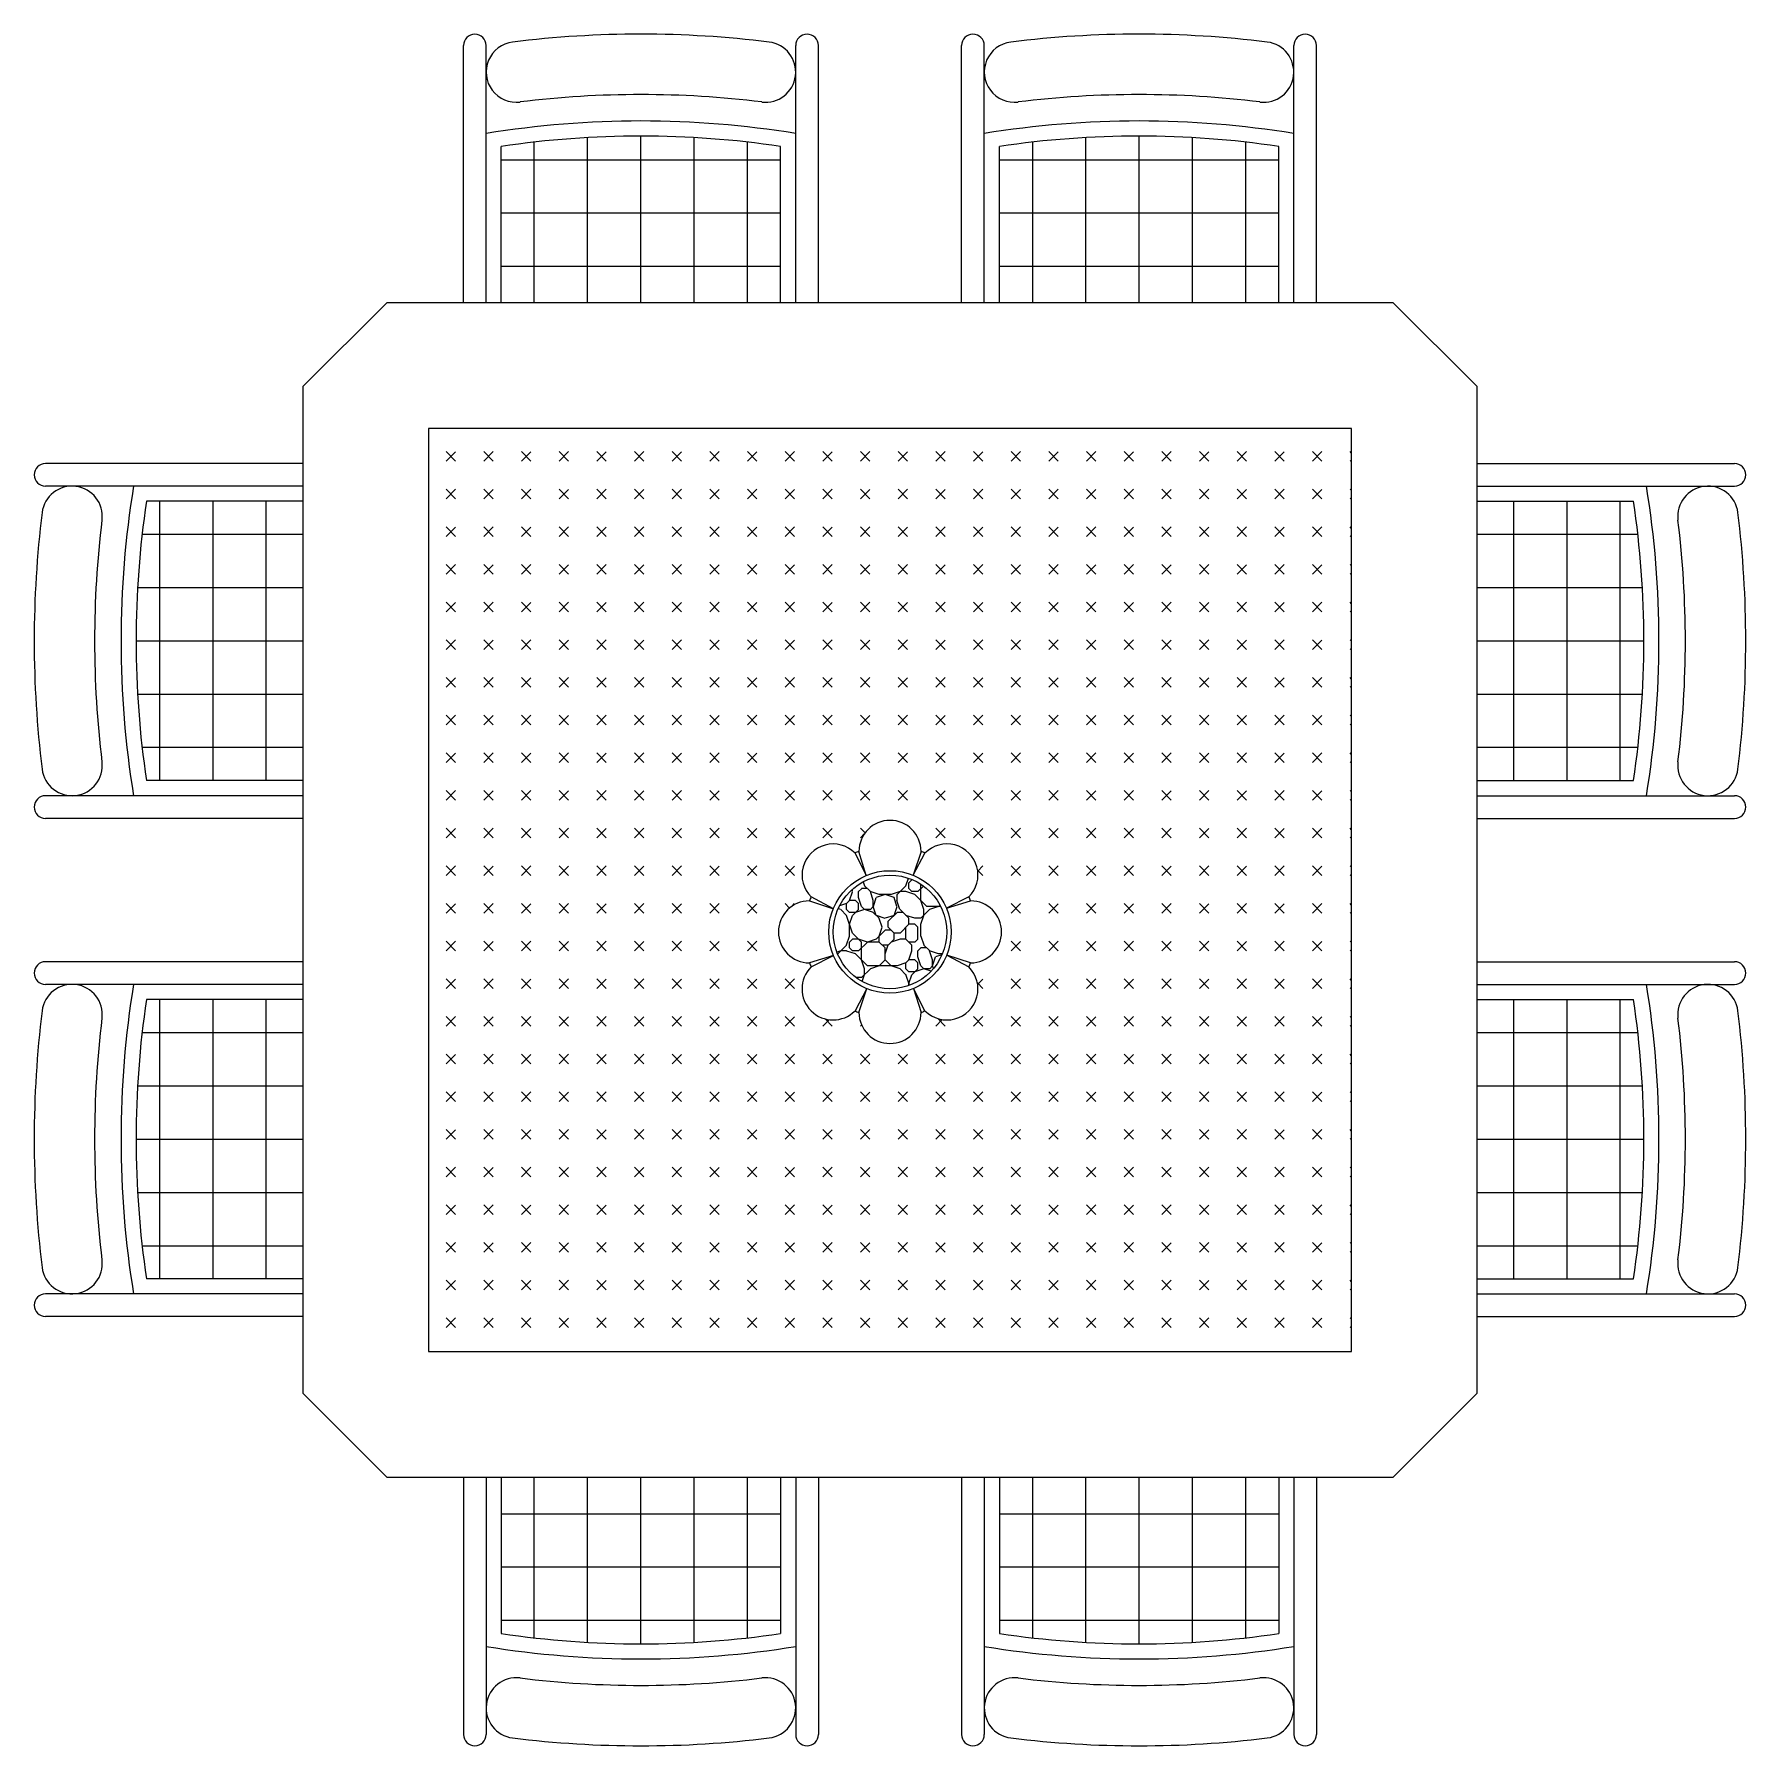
# Model space of a CAD drawing. Header units: millimetres. Extents: x -973.14 to -971.1, y 2602.7 to 2604.74.
import ezdxf

# ---------------------------------------------------------------- set-up
doc = ezdxf.new("R2010")
doc.units = ezdxf.units.MM
doc.header["$LTSCALE"] = 10
doc.layers.add('Móveis_mesas', color=2, linetype='Continuous')

msp = doc.modelspace()

# ---------------------------------------------------------------- hatches: boundary and pattern name
at = {"layer": 'Móveis_mesas'}
h = msp.add_hatch(dxfattribs=at)
h.set_pattern_fill('ANSI37', color=1, scale=0.02, angle=45, style=0)
h.set_pattern_definition([(90, (118.827936, -1.070385), (-0.0635, 7e-18), []), (180, (118.827936, -1.070385), (-7e-18, -0.0635), [])])
h.paths.add_polyline_path([(-972.2529, 2604.6044, 0.074073), (-972.5859, 2604.6044), (-972.5859, 2604.4181), (-972.2529, 2604.4181)])
h = msp.add_hatch(dxfattribs=at)
h.set_pattern_fill('ANSI37', color=1, scale=0.02, angle=45, style=0)
h.set_pattern_definition([(90, (-2063.07289, -1.070385), (0.0635, 7e-18), []), (7e-15, (-2063.07289, -1.070385), (7e-18, -0.0635), [])])
h.paths.add_polyline_path([(-971.9921, 2604.6044, -0.074073), (-971.6591, 2604.6044), (-971.6591, 2604.4181), (-971.9921, 2604.4181)])
h = msp.add_hatch(dxfattribs=at)
h.set_pattern_fill('CROSS,_O', color=1, scale=0.005, angle=45)
h.set_pattern_definition([(45, (0, 0), (3e-18, 0.0449012806), [0.015875, -0.047625]), (135, (0.011225, -9e-19), (-0.0449012806, 3e-18), [0.015875, -0.047625])])
h.paths.add_polyline_path([(-972.6725, 2604.2681), (-972.6725, 2603.1681), (-971.5725, 2603.1681), (-971.5725, 2604.2681)])
h.paths.add_polyline_path([(-972.0284, 2603.7098, -0.01247), (-972.0265, 2603.7051, -1), (-972.0265, 2603.6311, -0.01247), (-972.0284, 2603.6263, -1), (-972.0808, 2603.574, -0.01247), (-972.0855, 2603.5721, -1), (-972.1595, 2603.5721, -0.01247), (-972.1642, 2603.574, -1), (-972.2165, 2603.6263, -0.01247), (-972.2185, 2603.6311, -1), (-972.2185, 2603.7051, -0.01247), (-972.2165, 2603.7098, -1), (-972.1642, 2603.7621, -0.01247), (-972.1595, 2603.7641, -1), (-972.0855, 2603.7641, -0.01247), (-972.0808, 2603.7621, -1)], flags=16)
h.paths.add_polyline_path([(-972.0495, 2603.6681, -1), (-972.1955, 2603.6681, -1)], flags=0)
h.paths.add_polyline_path([(-972.0548, 2603.6681, -1), (-972.1902, 2603.6681, -1)], flags=0)
h = msp.add_hatch(dxfattribs=at)
h.set_pattern_fill('ANSI37', color=1, scale=0.02, angle=135, style=0)
h.set_pattern_definition([(180, (1632.66598, 1512.767656), (-3e-18, 0.0635), []), (90, (1632.66598, 1512.767656), (0.0635, 3e-18), [])])
h.paths.add_polyline_path([(-973.0088, 2603.8485, -0.074073), (-973.0088, 2604.1815), (-972.8225, 2604.1815), (-972.8225, 2603.8485)])
h = msp.add_hatch(dxfattribs=at)
h.set_pattern_fill('ANSI37', color=1, scale=0.02, angle=315, style=0)
h.set_pattern_definition([(360, (-3576.91093, 1512.767656), (4e-14, 0.0635), []), (90, (-3576.91093, 1512.767656), (-0.0635, 4e-14), [])])
h.paths.add_polyline_path([(-971.2361, 2603.8485, 0.074073), (-971.2361, 2604.1815), (-971.4225, 2604.1815), (-971.4225, 2603.8485)])
h = msp.add_hatch(dxfattribs=at)
h.set_pattern_fill('PEDRA6,_O', color=1, scale=0.1, angle=45, pattern_type=2)
h.set_pattern_definition([(45, (119.17435, -1.42089), (-0.070710678, 0.070710678), [0.005, -0.015, 0.005, -0.075]), (45, (119.18496, -1.39614), (-0.070710678, 0.070710678), [0.005, -0.095]), (45, (119.14254, -1.42442), (-0.070710678, 0.070710678), [0.01, -0.09]), (45, (119.12132, -1.43857), (-0.070710678, 0.070710678), [0.015, -0.085]), (45, (119.15314, -1.39967), (-0.070710678, 0.070710678), [0.01, -0.01, 0.015, -0.065]), (45, (119.139, -1.3926), (-0.070710678, 0.070710678), [0.015, -0.085]), (45, (119.11779, -1.40675), (-0.070710678, 0.070710678), [0.015, -0.035, 0.015, -0.035]), (45, (119.09304, -1.41028), (-0.070710678, 0.070710678), [0.015, -0.005, 0.005, -0.075]), (45, (119.13193, -1.35725), (-0.070710678, 0.070710678), [0.005, -0.095]), (45, (119.11072, -1.36432), (-0.070710678, 0.070710678), [0.01, -0.09]), (135, (119.06122, -1.40675), (-0.070710678, -0.070710678), [0.01, -0.09]), (135, (119.11779, -1.44917), (-0.070710678, -0.070710678), [0.005, -0.01, 0.015, -0.07]), (135, (119.12839, -1.42442), (-0.070710678, -0.070710678), [0.02, -0.005, 0.005, -0.07]), (135, (119.12132, -1.39614), (-0.070710678, -0.070710678), [0.015, -0.085]), (135, (119.15668, -1.42442), (-0.070710678, -0.070710678), [0.01, -0.09]), (135, (119.10364, -1.36432), (-0.070710678, -0.070710678), [0.01, -0.09]), (135, (119.14961, -1.40321), (-0.070710678, -0.070710678), [0.01, -0.05, 0.005, -0.035]), (135, (119.12486, -1.35725), (-0.070710678, -0.070710678), [0.005, -0.005, 0.005, -0.085]), (135, (119.16021, -1.38553), (-0.070710678, -0.070710678), [0.01, -0.015, 0.01, -0.065]), (135, (119.18143, -1.39967), (-0.070710678, -0.070710678), [0.01, -0.09]), (90, (119.12132, -1.45978), (-0.0707106781, 0.0707106781), [0.0141421, -0.02828427, 0.0212132, -0.0777817862]), (90, (119.117786, -1.463314), (-0.0707106781, 0.0707106781), [0.0141421356, -0.1272792206]), (90, (119.149606, -1.41735), (-0.0707106781, 0.0707106781), [0.0141421356, -0.1272792206]), (90, (119.10718, -1.38907), (-0.0707106781, 0.0707106781), [0.0141421356, -0.1272792206]), (90, (119.174355, -1.3926), (-0.0707106781, 0.0707106781), [0.0141421356, -0.1272792206]), (90, (119.10718, -1.44564), (-0.0707106781, 0.0707106781), [0.0070710678, -0.1343502884]), (90, (119.09304, -1.41735), (-0.0707106781, 0.0707106781), [0.0070710678, -0.1343502884]), (90, (119.12486, -1.43503), (-0.0707106781, 0.0707106781), [0.0070710678, -0.1343502884]), (90, (119.10718, -1.40321), (-0.0707106781, 0.0707106781), [0.0070710678, -0.1343502884]), (90, (119.142535, -1.39614), (-0.0707106781, 0.0707106781), [0.0070710678, -0.1343502884]), (90, (119.103644, -1.35725), (-0.0707106781, 0.0707106781), [0.0070710678, -0.1343502884]), (90, (119.117786, -1.35725), (-0.0707106781, 0.0707106781), [0.0070710678, -0.1343502884]), (90, (119.16021, -1.3926), (-0.0707106781, 0.0707106781), [0.0070710678, -0.1343502884]), (90, (119.181426, -1.406746), (-0.0707106781, 0.0707106781), [0.0070710678, -0.1343502884]), (90, (119.15314, -1.37846), (-0.0707106781, 0.0707106781), [0.0070710678, -0.1343502884]), (90, (119.117786, -1.343106), (-0.0707106781, 0.0707106781), [0.0070710678, -0.1343502884]), (90, (119.135464, -1.35371), (-0.0707106781, 0.0707106781), [0.0070710678, -0.1343502884]), (180, (119.11425, -1.360784), (-0.0707106781, -0.0707106781), [0.0070710678, -0.1343502884]), (180, (119.11425, -1.34664), (-0.0707106781, -0.0707106781), [0.0070710678, -0.1343502884]), (180, (119.13193, -1.35725), (-0.0707106781, -0.0707106781), [0.0070710678, -0.1343502884]), (180, (119.12839, -1.3325), (-0.0707106781, -0.0707106781), [0.0070710678, -0.1343502884]), (180, (119.117786, -1.3926), (-0.0707106781, -0.0707106781), [0.0070710678, -0.1343502884]), (180, (119.117786, -1.406746), (-0.0707106781, -0.0707106781), [0.0070710678, -0.1343502884]), (180, (119.11425, -1.44564), (-0.0707106781, -0.0707106781), [0.0070710678, -0.1343502884]), (180, (119.12132, -1.438565), (-0.0707106781, -0.0707106781), [0.0070710678, -0.1343502884]), (180, (119.103644, -1.406746), (-0.0707106781, -0.0707106781), [0.0070710678, -0.1343502884]), (180, (119.10011, -1.431494), (-0.0707106781, -0.0707106781), [0.0070710678, -0.1343502884]), (180, (119.15314, -1.399675), (-0.0707106781, -0.0707106781), [0.0070710678, -0.1343502884]), (180, (119.15668, -1.382), (-0.0707106781, -0.0707106781), [0.0070710678, -0.1343502884]), (180, (119.174355, -1.3926), (-0.0707106781, -0.0707106781), [0.0070710678, -0.1343502884]), (180, (119.167284, -1.38553), (-0.0707106781, -0.0707106781), [0.0070710678, -0.1343502884]), (180, (119.18496, -1.39614), (-0.0707106781, -0.0707106781), [0.0070710678, -0.1343502884]), (180, (119.08597, -1.41028), (-0.0707106781, -0.0707106781), [0.0141421356, -0.1272792206]), (180, (119.142535, -1.39614), (-0.0707106781, -0.0707106781), [0.0141421356, -0.1272792206]), (180, (119.16375, -1.42442), (-0.0707106781, -0.0707106781), [0.035355339, -0.1060660172]), (71.5650512, (119.0895, -1.43503), (0.0707106781, 0.07071067815), [0.01118, -0.2124267978]), (71.5650512, (119.12132, -1.445636), (0.0707106781, 0.07071067815), [0.01118, -0.2124267978]), (71.5650512, (119.103644, -1.399675), (0.0707106781, 0.07071067815), [0.01118, -0.2124267978]), (71.5650512, (119.17789, -1.41735), (0.0707106781, 0.07071067815), [0.01118, -0.2124267978]), (71.5650512, (119.149606, -1.41028), (0.0707106781, 0.07071067815), [0.01118, -0.2124267978]), (71.5650512, (119.142535, -1.38907), (0.0707106781, 0.07071067815), [0.01118, -0.2124267978]), (71.5650512, (119.10718, -1.374926), (0.0707106781, 0.07071067815), [0.01118, -0.2124267978]), (71.5650512, (119.135464, -1.353713), (0.0707106781, 0.07071067815), [0.01118, -0.2124267978]), (108.4349488, (119.096573, -1.42796), (-0.0707106781, 0.07071067815), [0.01118, -0.2124267978]), (108.4349488, (119.093038, -1.424423), (-0.0707106781, 0.07071067815), [0.01118, -0.2124267978]), (108.4349488, (119.110715, -1.385532), (-0.0707106781, 0.07071067815), [0.02236, -0.2012467977]), (108.4349488, (119.139, -1.36432), (-0.0707106781, 0.07071067815), [0.01118, -0.2124267978]), (108.4349488, (119.14607, -1.37846), (-0.0707106781, 0.07071067815), [0.01118, -0.2124267978]), (108.4349488, (119.124857, -1.42796), (-0.0707106781, 0.07071067815), [0.01118, -0.2124267978]), (108.4349488, (119.12132, -1.353713), (-0.0707106781, 0.07071067815), [0.01118, -0.2124267978]), (108.4349488, (119.135464, -1.34664), (-0.0707106781, 0.07071067815), [0.01118, -0.2124267978]), (161.5650512, (119.071824, -1.41028), (-0.07071067815, 0.0707106781), [0.01118, -0.2124267978]), (161.5650512, (119.167284, -1.42796), (-0.07071067815, 0.0707106781), [0.01118, -0.2124267978]), (161.5650512, (119.0895, -1.413817), (-0.07071067815, 0.0707106781), [0.01118, -0.2124267978]), (161.5650512, (119.149606, -1.367855), (-0.07071067815, 0.0707106781), [0.01118, -0.2124267978]), (161.5650512, (119.128393, -1.39614), (-0.07071067815, 0.0707106781), [0.01118, -0.2124267978]), (161.5650512, (119.135464, -1.360784), (-0.07071067815, 0.0707106781), [0.01118, -0.2124267978]), (161.5650512, (119.11425, -1.41028), (-0.07071067815, 0.0707106781), [0.01118, -0.2124267978]), (161.5650512, (119.11425, -1.438565), (-0.07071067815, 0.0707106781), [0.01118, -0.2124267978]), (198.4349488, (119.078895, -1.41028), (-0.07071067815, -0.0707106781), [0.01118, -0.2124267978]), (198.4349488, (119.142535, -1.424423), (-0.07071067815, -0.0707106781), [0.01118, -0.2124267978]), (198.4349488, (119.096573, -1.406746), (-0.07071067815, -0.0707106781), [0.01118, -0.2124267978]), (198.4349488, (119.167284, -1.392603), (-0.07071067815, -0.0707106781), [0.01118, -0.2124267978]), (198.4349488, (119.174355, -1.420888), (-0.07071067815, -0.0707106781), [0.01118, -0.2124267978]), (198.4349488, (119.124857, -1.35725), (-0.07071067815, -0.0707106781), [0.01118, -0.2124267978]), (198.4349488, (119.139, -1.392603), (-0.07071067815, -0.0707106781), [0.01118, -0.2124267978]), (198.4349488, (119.078895, -1.41028), (-0.07071067815, -0.0707106781), [0.01118, -0.2124267978]), (198.4349488, (119.160213, -1.36432), (-0.07071067815, -0.0707106781), [0.01118, -0.2124267978]), (288.4349488, (119.12132, -1.45978), (0.0707106781, -0.07071067815), [0.01118, -0.2124267978])])
h.paths.add_polyline_path([(-972.0548, 2603.6681, 1), (-972.1902, 2603.6681, 1)])
h = msp.add_hatch(dxfattribs=at)
h.set_pattern_fill('ANSI37', color=1, scale=0.02, angle=135, style=0)
h.set_pattern_definition([(180, (1632.66598, 3694.66848), (-1e-17, -0.0635), []), (270, (1632.66598, 3694.66848), (0.0635, -1e-17), [])])
h.paths.add_polyline_path([(-973.0088, 2603.5876, 0.074073), (-973.0088, 2603.2546), (-972.8225, 2603.2546), (-972.8225, 2603.5876)])
h = msp.add_hatch(dxfattribs=at)
h.set_pattern_fill('ANSI37', color=1, scale=0.02, angle=315, style=0)
h.set_pattern_definition([(360, (-3576.91093, 3694.66848), (-4e-14, -0.0635), []), (270, (-3576.91093, 3694.66848), (-0.0635, 4e-14), [])])
h.paths.add_polyline_path([(-971.2361, 2603.5876, -0.074073), (-971.2361, 2603.2546), (-971.4225, 2603.2546), (-971.4225, 2603.5876)])
h = msp.add_hatch(dxfattribs=at)
h.set_pattern_fill('ANSI37', color=1, scale=0.02, angle=225, style=0)
h.set_pattern_definition([(270, (118.827936, 5208.506524), (-0.0635, 4e-14), []), (180, (118.827936, 5208.506524), (4e-14, 0.0635), [])])
h.paths.add_polyline_path([(-972.2529, 2602.8317, -0.074073), (-972.5859, 2602.8317), (-972.5859, 2603.0181), (-972.2529, 2603.0181)])
h = msp.add_hatch(dxfattribs=at)
h.set_pattern_fill('ANSI37', color=1, scale=0.02, angle=225, style=0)
h.set_pattern_definition([(270, (-2063.07289, 5208.506524), (0.0635, -4e-14), []), (360, (-2063.07289, 5208.506524), (4e-14, 0.0635), [])])
h.paths.add_polyline_path([(-971.9921, 2602.8317, 0.074073), (-971.6591, 2602.8317), (-971.6591, 2603.0181), (-971.9921, 2603.0181)])

# ---------------------------------------------------------------- linework, layer by layer
for p, q in [((-972.6309, 2604.4181), (-972.6309, 2604.7247)), ((-972.6039, 2604.4181), (-972.6039, 2604.7247)), ((-972.2349, 2604.4181), (-972.2349, 2604.7247)), ((-972.2079, 2604.4181), (-972.2079, 2604.7247)), ((-972.0371, 2604.4181), (-972.0371, 2604.7247)), ((-972.0101, 2604.4181), (-972.0101, 2604.7247)), ((-971.6411, 2604.4181), (-971.6411, 2604.7247)), ((-971.6141, 2604.4181), (-971.6141, 2604.7247)), ((-972.5859, 2604.4181), (-972.5859, 2604.6044)), ((-972.2529, 2604.4181), (-972.2529, 2604.6044)), ((-971.9921, 2604.4181), (-971.9921, 2604.6044)), ((-971.6591, 2604.4181), (-971.6591, 2604.6044)), ((-972.8225, 2604.2265), (-973.1291, 2604.2265)), ((-971.4225, 2604.2265), (-971.1158, 2604.2265)), ((-972.8225, 2604.1995), (-973.1291, 2604.1995)), ((-971.4225, 2604.1995), (-971.1158, 2604.1995)), ((-972.8225, 2604.1815), (-973.0088, 2604.1815)), ((-971.4225, 2604.1815), (-971.2361, 2604.1815)), ((-972.8225, 2603.8485), (-973.0088, 2603.8485)), ((-971.4225, 2603.8485), (-971.2361, 2603.8485)), ((-972.8225, 2603.8305), (-973.1291, 2603.8305)), ((-971.4225, 2603.8305), (-971.1158, 2603.8305)), ((-972.8225, 2603.8035), (-973.1291, 2603.8035)), ((-971.4225, 2603.8035), (-971.1158, 2603.8035)), ((-972.8225, 2603.6326), (-973.1291, 2603.6326)), ((-971.4225, 2603.6326), (-971.1158, 2603.6326)), ((-972.8225, 2603.6056), (-973.1291, 2603.6056)), ((-971.4225, 2603.6056), (-971.1158, 2603.6056)), ((-972.8225, 2603.5876), (-973.0088, 2603.5876)), ((-971.4225, 2603.5876), (-971.2361, 2603.5876)), ((-972.8225, 2603.2546), (-973.0088, 2603.2546)), ((-971.4225, 2603.2546), (-971.2361, 2603.2546)), ((-972.8225, 2603.2366), (-973.1291, 2603.2366)), ((-971.4225, 2603.2366), (-971.1158, 2603.2366)), ((-972.8225, 2603.2096), (-973.1291, 2603.2096)), ((-971.4225, 2603.2096), (-971.1158, 2603.2096)), ((-972.6309, 2603.0181), (-972.6309, 2602.7114)), ((-972.6039, 2603.0181), (-972.6039, 2602.7114)), ((-972.5859, 2603.0181), (-972.5859, 2602.8317)), ((-972.2529, 2603.0181), (-972.2529, 2602.8317)), ((-972.2349, 2603.0181), (-972.2349, 2602.7114)), ((-972.2079, 2603.0181), (-972.2079, 2602.7114)), ((-972.0371, 2603.0181), (-972.0371, 2602.7114)), ((-972.0101, 2603.0181), (-972.0101, 2602.7114)), ((-971.9921, 2603.0181), (-971.9921, 2602.8317)), ((-971.6591, 2603.0181), (-971.6591, 2602.8317)), ((-971.6411, 2603.0181), (-971.6411, 2602.7114)), ((-971.6141, 2603.0181), (-971.6141, 2602.7114))]:
    msp.add_line(p, q, dxfattribs=at)
at = {"layer": 'Móveis_mesas', "color": 1}
for p, q in [((-972.1642, 2603.7621), (-972.1507, 2603.7354)), ((-972.1507, 2603.7354), (-972.1595, 2603.7641)), ((-972.0855, 2603.7641), (-972.0948, 2603.7356)), ((-972.0948, 2603.7356), (-972.0808, 2603.7621)), ((-972.2185, 2603.7051), (-972.19, 2603.6957)), ((-972.19, 2603.6957), (-972.2165, 2603.7098)), ((-972.0284, 2603.7098), (-972.0552, 2603.6963)), ((-972.0552, 2603.6963), (-972.0265, 2603.7051)), ((-972.1898, 2603.6399), (-972.2185, 2603.6311)), ((-972.2165, 2603.6263), (-972.1898, 2603.6399)), ((-972.0549, 2603.6404), (-972.0284, 2603.6263)), ((-972.0265, 2603.6311), (-972.0549, 2603.6404)), ((-972.1502, 2603.6005), (-972.1642, 2603.574)), ((-972.1595, 2603.5721), (-972.1502, 2603.6005)), ((-972.0943, 2603.6007), (-972.0855, 2603.5721)), ((-972.0808, 2603.574), (-972.0943, 2603.6007))]:
    msp.add_line(p, q, dxfattribs=at)
at = {"layer": 'Móveis_mesas'}
msp.add_lwpolyline([(-972.7225, 2603.0181), (-971.5225, 2603.0181), (-971.4225, 2603.1181), (-971.4225, 2604.3181), (-971.5225, 2604.4181), (-972.7225, 2604.4181), (-972.8225, 2604.3181), (-972.8225, 2603.1181)], close=True, dxfattribs=at)
at = {"layer": 'Móveis_mesas', "color": 1}
msp.add_lwpolyline([(-972.6725, 2603.1681), (-971.5725, 2603.1681), (-971.5725, 2604.2681), (-972.6725, 2604.2681)], close=True, dxfattribs=at)
msp.add_lwpolyline([(-972.1642, 2603.574, 0.01247), (-972.1595, 2603.5721, 1), (-972.0855, 2603.5721, 0.01247), (-972.0808, 2603.574, 1), (-972.0284, 2603.6263, 0.01247), (-972.0265, 2603.6311, 1), (-972.0265, 2603.7051, 0.01247), (-972.0284, 2603.7098, 1), (-972.0808, 2603.7621, 0.01247), (-972.0855, 2603.7641, 1), (-972.1595, 2603.7641, 0.01247), (-972.1642, 2603.7621, 1), (-972.2165, 2603.7098, 0.01247), (-972.2185, 2603.7051, 1), (-972.2185, 2603.6311, 0.01247), (-972.2165, 2603.6263, 1)], format="xyb", close=True, dxfattribs=at)
for radius in [0.073, 0.0677]:
    msp.add_circle((-972.1225, 2603.6681), radius, dxfattribs=at)
at = {"layer": 'Móveis_mesas'}
for centre, radius, start, end in [((-972.6174, 2604.7247), 0.0135, 0, 180), ((-972.4194, 2603.4867), 1.2516, 82.9829, 97.0171), ((-972.2214, 2604.7247), 0.0135, 0, 180), ((-972.0236, 2604.7247), 0.0135, 0, 180), ((-971.8256, 2603.4867), 1.2516, 82.9829, 97.0171), ((-971.6276, 2604.7247), 0.0135, 0, 180), ((-972.5679, 2604.6931), 0.036, 97.0171, 277.0171), ((-972.2709, 2604.6931), 0.036, 262.9829, 82.9829), ((-971.9741, 2604.6931), 0.036, 97.0171, 277.0171), ((-971.6771, 2604.6931), 0.036, 262.9829, 82.9829), ((-972.4194, 2603.4867), 1.1796, 82.9829, 97.0171), ((-971.8256, 2603.4867), 1.1796, 82.9829, 97.0171), ((-972.4194, 2603.4867), 1.1481, 80.7521, 99.2479), ((-972.4194, 2603.4867), 1.1301, 81.5274, 98.4726), ((-971.8256, 2603.4867), 1.1481, 80.7521, 99.2479), ((-971.8256, 2603.4867), 1.1301, 81.5274, 98.4726), ((-973.1291, 2604.213), 0.0135, 90, 270), ((-971.1158, 2604.213), 0.0135, 270, 90), ((-973.0975, 2604.1635), 0.036, 352.9829, 172.9829), ((-971.8911, 2604.015), 1.1481, 170.7521, 189.2479), ((-972.3539, 2604.015), 1.1481, 350.7521, 9.2479), ((-971.1474, 2604.1635), 0.036, 7.0171, 187.0171), ((-971.8911, 2604.015), 1.2516, 172.9829, 187.0171), ((-971.8911, 2604.015), 1.1301, 171.5274, 188.4726), ((-972.3539, 2604.015), 1.1301, 351.5274, 8.4726), ((-972.3539, 2604.015), 1.2516, 352.9829, 7.0171), ((-971.8911, 2604.015), 1.1796, 172.9829, 187.0171), ((-972.3539, 2604.015), 1.1796, 352.9829, 7.0171), ((-973.0975, 2603.8665), 0.036, 187.0171, 7.0171), ((-971.1474, 2603.8665), 0.036, 172.9829, 352.9829), ((-973.1291, 2603.817), 0.0135, 90, 270), ((-971.1158, 2603.817), 0.0135, 270, 90), ((-973.1291, 2603.6191), 0.0135, 90, 270), ((-971.1158, 2603.6191), 0.0135, 270, 90), ((-973.0975, 2603.5696), 0.036, 352.9829, 172.9829), ((-971.8911, 2603.4211), 1.1481, 170.7521, 189.2479), ((-972.3539, 2603.4211), 1.1481, 350.7521, 9.2479), ((-971.1474, 2603.5696), 0.036, 7.0171, 187.0171), ((-971.8911, 2603.4211), 1.2516, 172.9829, 187.0171), ((-971.8911, 2603.4211), 1.1301, 171.5274, 188.4726), ((-972.3539, 2603.4211), 1.1301, 351.5274, 8.4726), ((-972.3539, 2603.4211), 1.2516, 352.9829, 7.0171), ((-971.8911, 2603.4211), 1.1796, 172.9829, 187.0171), ((-972.3539, 2603.4211), 1.1796, 352.9829, 7.0171), ((-973.0975, 2603.2726), 0.036, 187.0171, 7.0171), ((-971.1474, 2603.2726), 0.036, 172.9829, 352.9829), ((-973.1291, 2603.2231), 0.0135, 90, 270), ((-971.1158, 2603.2231), 0.0135, 270, 90), ((-972.4194, 2603.9495), 1.1301, 261.5274, 278.4726), ((-971.8256, 2603.9495), 1.1301, 261.5274, 278.4726), ((-972.4194, 2603.9495), 1.1481, 260.7521, 279.2479), ((-971.8256, 2603.9495), 1.1481, 260.7521, 279.2479), ((-972.5679, 2602.743), 0.036, 82.9829, 262.9829), ((-972.4194, 2603.9495), 1.1796, 262.9829, 277.0171), ((-972.2709, 2602.743), 0.036, 277.0171, 97.0171), ((-971.9741, 2602.743), 0.036, 82.9829, 262.9829), ((-971.8256, 2603.9495), 1.1796, 262.9829, 277.0171), ((-971.6771, 2602.743), 0.036, 277.0171, 97.0171), ((-972.6174, 2602.7114), 0.0135, 180, 360), ((-972.4194, 2603.9495), 1.2516, 262.9829, 277.0171), ((-972.2214, 2602.7114), 0.0135, 180, 360), ((-972.0236, 2602.7114), 0.0135, 180, 360), ((-971.8256, 2603.9495), 1.2516, 262.9829, 277.0171), ((-971.6276, 2602.7114), 0.0135, 180, 360)]:
    msp.add_arc(centre, radius, start, end, dxfattribs=at)

doc.saveas('drawing.dxf')
